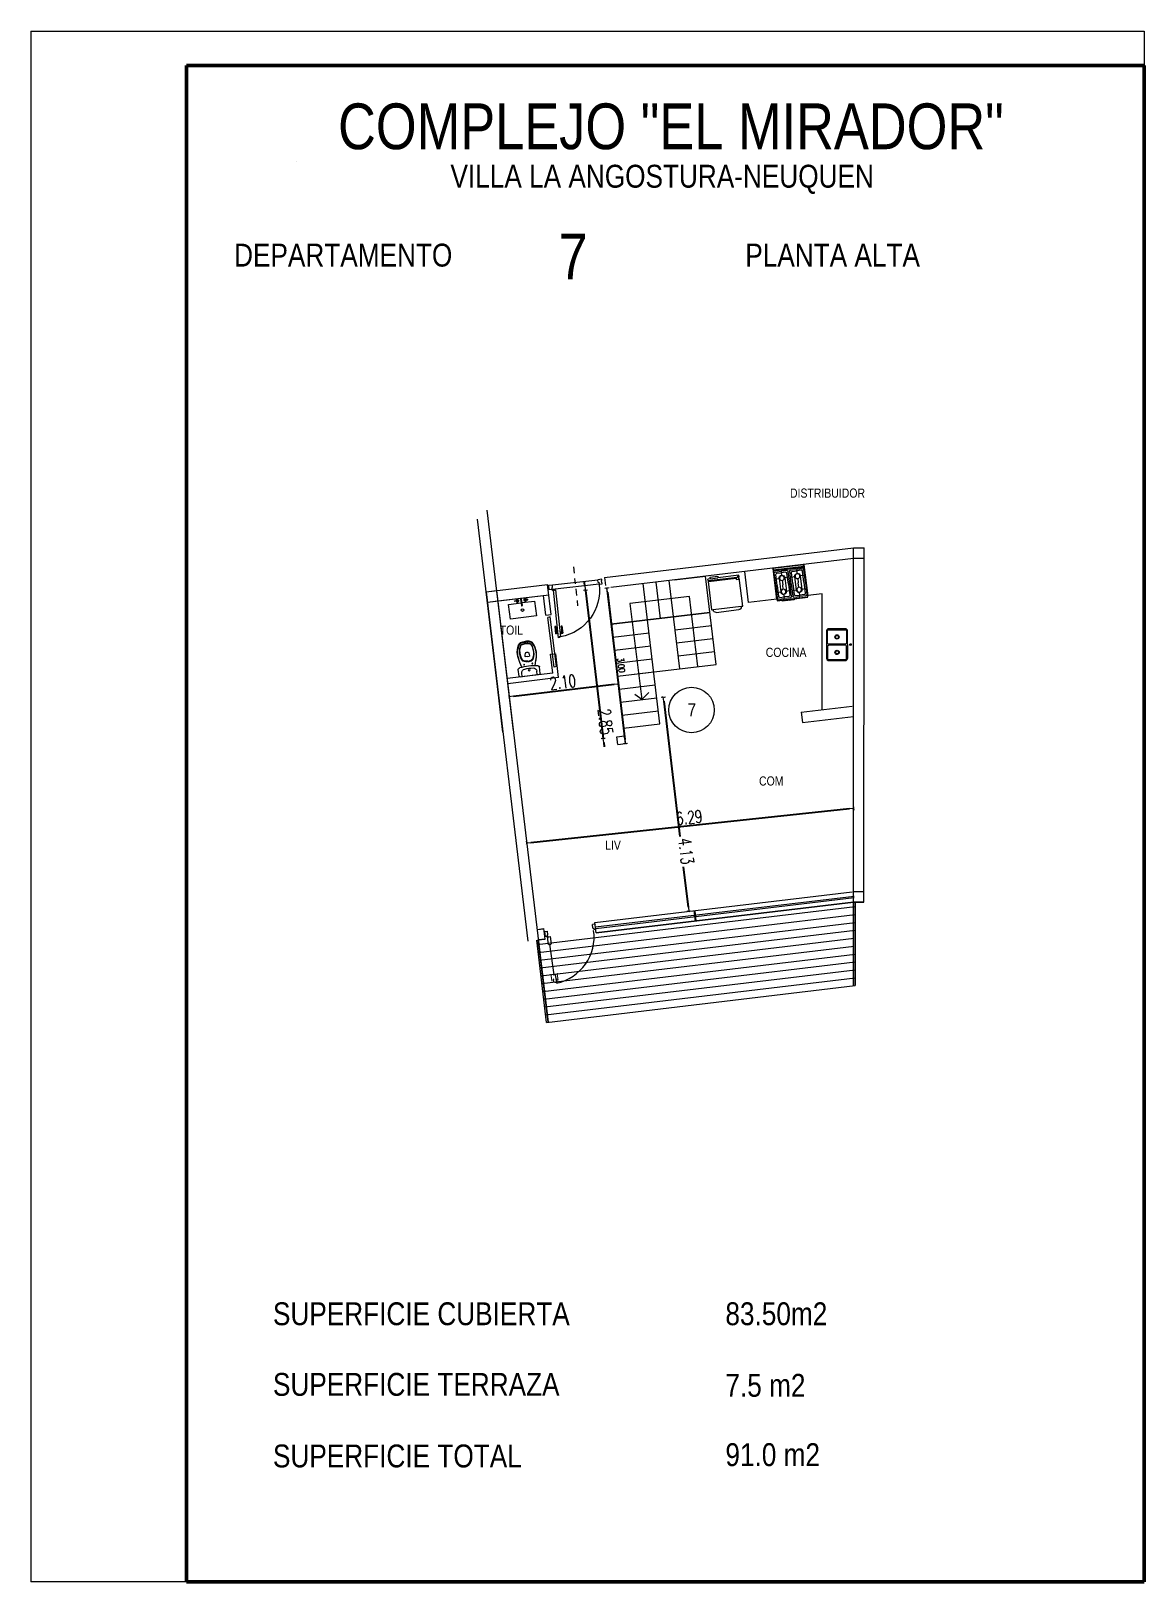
# Model space of a CAD drawing. Header units: millimetres. Extents: x 4525 to 9082, y 179 to 563.
# Drawn here: x 5204.74 to 5226.04, y 448.9 to 478.57 of the extents above; entities that cross this region are included whole.
import ezdxf

# ---------------------------------------------------------------- set-up
doc = ezdxf.new("R2010")
doc.units = ezdxf.units.MM
doc.header["$LTSCALE"] = 100
doc.linetypes.add('ACAD_ISO04W100', pattern=[30, 24, -3, 0, -3])
doc.linetypes.add('DASHDOT2', pattern=[0.5, 0.25, -0.125, 0, -0.125])
doc.layers.get('DEFPOINTS').update_dxf_attribs({"lineweight": 5})
for name, color, linetype, lineweight in [('000-Ejes', 251, 'ACAD_ISO04W100', 5), ('003-Mesada', 31, 'Continuous', 25), ('004-Carpinterias', 1, 'Continuous', 18), ('004-Carpinterias Puertas', 1, 'Continuous', 13), ('006-Cotas parciales', 7, 'Continuous', 5), ('A01-Barrido', 250, 'Continuous', 5), ('A01-Carpinterias', 1, 'Continuous', 18), ('EQ-cocinas', 24, 'Continuous', 18), ('HATCH MUROS', 251, 'Continuous', 9), ('SANIT', 12, 'Continuous', 13), ('SANIT-INT', 11, 'Continuous', 5)]:
    doc.layers.add(name, color=color, linetype=linetype, lineweight=lineweight)
doc.layers.add('CONT-MNR', color=47, linetype='Continuous')
doc.styles.add('AREAL', font='ARIALN.TTF')
doc.styles.add('COTAS', font='ROMANS.shx', dxfattribs={"width": 0.7})
doc.dimstyles.new('COTA40', dxfattribs={"dimscale": 0.4, "dimtxt": 0.3, "dimasz": 0.2, "dimexe": 0, "dimexo": 0, "dimgap": 0.09, "dimtad": 1, "dimzin": 0, "dimdsep": 46, "dimtxsty": 'COTAS', "dimblk1": 'COTA_N', "dimblk2": 'COTA_N', "dimsah": 1, "dimcen": 0.1, "dimclrd": 1, "dimclre": 8, "dimclrt": 5, "dimaunit": 1, "dimadec": 3, "dimazin": 0, "dimtfac": 1, "dimtix": 1, "dimtmove": 2, "dimatfit": 3, "dimldrblk": 'COTA_N', "dimfxl": 0, "dimtolj": 1, "dimtzin": 0, "dimarcsym": 0})

# ---------------------------------------------------------------- blocks, each defined once
blk = doc.blocks.new('COTA_N')
for p, q in [((-1, 0), (0, 0)), ((0, 0.5), (0, -0.5))]:
    blk.add_line(p, q)
at = {"const_width": 0.065}
blk.add_lwpolyline([(0.14, 0.14), (0.28, 0.28), (0, 0), (-0.14, -0.14), (-0.28, -0.28)], dxfattribs=at)
blk = doc.blocks.new('*D635')
at = {"layer": '006-Cotas parciales', "color": 1, "lineweight": -2, "ltscale": 100}
blk.add_line((5215.768, 467.839), (5216.103, 465.02), dxfattribs=at)
at = {"layer": 'DEFPOINTS', "color": 0, "ltscale": 100}
for p in [(5215.759, 467.919), (5216.113, 464.94), (5216.113, 464.94)]:
    blk.add_point(p, dxfattribs=at)
at = {"layer": '006-Cotas parciales', "color": 1, "lineweight": -2, "ltscale": 100, "xscale": 0.08000000000000002, "yscale": 0.08000000000000002, "zscale": 0.08000000000000002}
for p, rotation in [((5215.759, 467.919), 96.78529798966801), ((5216.113, 464.94), 276.785297989668)]:
    blk.add_blockref('COTA_N', p, dxfattribs=dict(at, rotation=rotation))
at = {"layer": '006-Cotas parciales', "color": 5, "ltscale": 100, "insert": (5216.031, 466.441), "char_height": 0.12, "attachment_point": 5, "rotation": 276.7853, "style": 'COTAS'}
blk.add_mtext('\\A1;3.00', dxfattribs=at)
blk = doc.blocks.new('*D636')
at = {"layer": '006-Cotas parciales', "color": 1, "lineweight": -2, "ltscale": 100}
blk.add_line((5213.97, 465.846), (5215.897, 466.077), dxfattribs=at)
at = {"layer": 'DEFPOINTS', "color": 0, "ltscale": 100}
for p in [(5215.977, 466.086), (5215.977, 466.086), (5213.89, 465.837)]:
    blk.add_point(p, dxfattribs=at)
at = {"layer": '006-Cotas parciales', "color": 1, "lineweight": -2, "ltscale": 100, "xscale": 0.08000000000000002, "yscale": 0.08000000000000002, "zscale": 0.08000000000000002}
for p, rotation in [((5215.977, 466.086), 6.809536780306389), ((5213.89, 465.837), 186.8095367803064)]:
    blk.add_blockref('COTA_N', p, dxfattribs=dict(at, rotation=rotation))
at = {"layer": '006-Cotas parciales', "color": 5, "ltscale": 100, "insert": (5214.915, 466.116), "char_height": 0.12, "attachment_point": 5, "rotation": 6.8095, "style": 'COTAS'}
blk.add_mtext('\\A1;{\\H2x;2.10}', dxfattribs=at)
blk = doc.blocks.new('MI PILETA 104EC')
at = {"layer": 'SANIT'}
for points in [[(-0.01, 0.104), (-0.01, 0.414, 0.414214), (-0.04, 0.444), (-0.255, 0.444, 0.414214), (-0.285, 0.414), (-0.285, 0.104, 0.414214), (-0.255, 0.074), (-0.04, 0.074, 0.414214)], [(0.04, 0.444), (0.255, 0.444, -0.414214), (0.285, 0.414), (0.285, 0.104, -0.414214), (0.255, 0.074), (0.04, 0.074, -0.414214), (0.01, 0.104), (0.01, 0.414, -0.414214)]]:
    blk.add_lwpolyline(points, format="xyb", close=True, dxfattribs=at)
at = {"layer": 'SANIT-INT'}
blk.add_lwpolyline([(0.305, 0.104), (0.305, 0.414, 0.414214), (0.255, 0.464), (-0.255, 0.464, 0.414214), (-0.305, 0.414), (-0.305, 0.104, 0.414214), (-0.255, 0.054), (0.255, 0.054, 0.414214)], format="xyb", close=True, dxfattribs=at)
for centre, radius in [((-0.147, 0.259), 0.041), ((0.148, 0.259), 0.041), ((-0.147, 0.259), 0.029), ((0, 0), 0.017), ((0.148, 0.259), 0.029)]:
    blk.add_circle(centre, radius, dxfattribs=at)
blk = doc.blocks.new('Anaf1')
at = {"layer": 'SANIT', "linetype": 'ByBlock'}
for p, q in [((-0.295, 0), (0.295, 0)), ((-0.295, -0.05), (-0.295, 0)), ((0.295, 0), (0.295, -0.625)), ((-0.295, -0.05), (-0.295, -0.616)), ((-0.286, -0.333), (-0.286, -0.092)), ((-0.266, -0.072), (-0.15, -0.072)), ((-0.034, -0.072), (-0.15, -0.072)), ((-0.014, -0.333), (-0.014, -0.092)), ((0.014, -0.333), (0.014, -0.092)), ((0.034, -0.072), (0.15, -0.072)), ((0.266, -0.072), (0.15, -0.072)), ((0.286, -0.333), (0.286, -0.092)), ((-0.286, -0.333), (-0.286, -0.574)), ((-0.014, -0.333), (-0.014, -0.574)), ((0.014, -0.333), (0.014, -0.574)), ((0.286, -0.333), (0.286, -0.574)), ((-0.295, -0.625), (-0.295, -0.616)), ((-0.035, -0.625), (-0.295, -0.625)), ((-0.266, -0.594), (-0.15, -0.594)), ((-0.034, -0.594), (-0.15, -0.594)), ((-0.035, -0.625), (-0.035, -0.643)), ((-0.035, -0.643), (0.001, -0.643)), ((0.001, -0.643), (0.001, -0.625)), ((0.028, -0.625), (0.001, -0.625)), ((0.028, -0.625), (0.028, -0.643)), ((0.028, -0.643), (0.064, -0.643)), ((0.034, -0.594), (0.15, -0.594)), ((0.064, -0.643), (0.064, -0.625)), ((0.091, -0.625), (0.064, -0.625)), ((0.091, -0.625), (0.091, -0.643)), ((0.091, -0.643), (0.127, -0.643)), ((0.127, -0.643), (0.127, -0.625)), ((0.154, -0.625), (0.127, -0.625)), ((0.266, -0.594), (0.15, -0.594)), ((0.154, -0.625), (0.154, -0.643)), ((0.154, -0.643), (0.19, -0.643)), ((0.295, -0.625), (0.19, -0.625)), ((0.19, -0.643), (0.19, -0.625))]:
    blk.add_line(p, q, dxfattribs=at)
for centre in [(-0.15, -0.203), (0.15, -0.203), (-0.15, -0.463), (0.15, -0.463)]:
    blk.add_circle(centre, 0.046, dxfattribs=at)
for centre, start, end in [((-0.266, -0.092), 90, 180), ((-0.034, -0.092), 0, 90), ((0.034, -0.092), 90, 180), ((0.266, -0.092), 0, 90), ((-0.266, -0.574), 180, 270), ((-0.034, -0.574), 270, 0), ((0.034, -0.574), 180, 270), ((0.266, -0.574), 270, 0)]:
    blk.add_arc(centre, 0.02, start, end, dxfattribs=at)
at = {"layer": 'SANIT-INT'}
for p, q in [((-0.295, -0.032), (0.295, -0.032)), ((-0.295, -0.05), (0.295, -0.05)), ((-0.286, -0.203), (-0.19, -0.203)), ((-0.258, -0.333), (-0.258, -0.12)), ((-0.238, -0.1), (-0.15, -0.1)), ((-0.205, -0.203), (-0.205, -0.463)), ((-0.15, -0.072), (-0.15, -0.163)), ((-0.062, -0.1), (-0.15, -0.1)), ((-0.15, -0.243), (-0.15, -0.333)), ((-0.014, -0.203), (-0.11, -0.203)), ((-0.095, -0.203), (-0.095, -0.463)), ((-0.042, -0.333), (-0.042, -0.12)), ((0.014, -0.203), (0.11, -0.203)), ((0.042, -0.333), (0.042, -0.12)), ((0.062, -0.1), (0.15, -0.1)), ((0.095, -0.203), (0.095, -0.463)), ((0.15, -0.072), (0.15, -0.163)), ((0.237, -0.1), (0.15, -0.1)), ((0.15, -0.243), (0.15, -0.333)), ((0.286, -0.203), (0.19, -0.203)), ((0.205, -0.203), (0.205, -0.463)), ((0.258, -0.333), (0.258, -0.12)), ((-0.286, -0.463), (-0.19, -0.463)), ((-0.258, -0.333), (-0.258, -0.546)), ((-0.238, -0.566), (-0.15, -0.566)), ((-0.15, -0.423), (-0.15, -0.333)), ((-0.15, -0.594), (-0.15, -0.503)), ((-0.062, -0.566), (-0.15, -0.566)), ((-0.014, -0.463), (-0.11, -0.463)), ((-0.042, -0.333), (-0.042, -0.546)), ((0.014, -0.463), (0.11, -0.463)), ((0.042, -0.333), (0.042, -0.546)), ((0.062, -0.566), (0.15, -0.566)), ((0.15, -0.423), (0.15, -0.333)), ((0.15, -0.594), (0.15, -0.503)), ((0.237, -0.566), (0.15, -0.566)), ((0.286, -0.463), (0.19, -0.463)), ((0.258, -0.333), (0.258, -0.546)), ((0.295, -0.616), (-0.295, -0.616)), ((0.001, -0.625), (-0.035, -0.625)), ((0.064, -0.625), (0.028, -0.625)), ((0.127, -0.625), (0.091, -0.625)), ((0.19, -0.625), (0.154, -0.625))]:
    blk.add_line(p, q, dxfattribs=at)
for centre, radius, start, end in [((-0.238, -0.12), 0.02, 90, 180), ((-0.15, -0.203), 0.055, 0, 180), ((-0.062, -0.12), 0.02, 0, 90), ((0.062, -0.12), 0.02, 90, 180), ((0.15, -0.203), 0.055, 0, 180), ((0.237, -0.121), 0.0209, 2.4007, 90.3937), ((-0.238, -0.546), 0.02, 180, 270), ((-0.15, -0.463), 0.055, 180, 0), ((-0.062, -0.546), 0.02, 270, 0), ((0.062, -0.546), 0.02, 180, 270), ((0.15, -0.463), 0.055, 180, 0), ((0.237, -0.545), 0.0209, 269.6063, 357.5993)]:
    blk.add_arc(centre, radius, start, end, dxfattribs=at)
blk = doc.blocks.new('Hela1')
at = {"layer": 'SANIT'}
for p, q in [((-0.22, 0), (0.22, 0)), ((-0.3, -0.61), (-0.3, -0.06)), ((-0.3, -0.06), (-0.27, -0.06)), ((-0.27, -0.06), (-0.27, -0.05)), ((-0.27, -0.06), (0.27, -0.06)), ((0.27, -0.05), (0.27, -0.06)), ((0.27, -0.06), (0.3, -0.06)), ((0.3, -0.06), (0.3, -0.61)), ((-0.3, -0.61), (-0.29, -0.61)), ((-0.29, -0.63), (-0.3, -0.63)), ((-0.3, -0.63), (-0.3, -0.66)), ((-0.255, -0.66), (-0.3, -0.66)), ((-0.29, -0.61), (-0.29, -0.63)), ((-0.255, -0.69), (-0.255, -0.66)), ((-0.255, -0.69), (-0.105, -0.69)), ((-0.105, -0.69), (-0.105, -0.66)), ((0.3, -0.66), (-0.105, -0.66)), ((0.29, -0.61), (0.29, -0.63)), ((0.29, -0.61), (0.3, -0.61)), ((0.3, -0.63), (0.29, -0.63)), ((0.3, -0.63), (0.3, -0.66))]:
    blk.add_line(p, q, dxfattribs=at)
for centre, start, end in [((-0.22, -0.05), 90, 180), ((0.22, -0.05), 0, 90)]:
    blk.add_arc(centre, 0.05, start, end, dxfattribs=at)
at = {"layer": 'SANIT-INT'}
for p, q in [((0.24, -0.61), (0.24, -0.585)), ((0.24, -0.585), (0.29, -0.585)), ((0.29, -0.585), (0.29, -0.61)), ((-0.29, -0.61), (0.24, -0.61)), ((-0.29, -0.63), (0.26, -0.63)), ((-0.255, -0.66), (-0.105, -0.66)), ((0.29, -0.66), (0.24, -0.61)), ((0.29, -0.63), (0.29, -0.66))]:
    blk.add_line(p, q, dxfattribs=at)
blk = doc.blocks.new('INOD-MONACO-AP-PLANTA-CON-DPTO')
at = {"layer": 'SANIT'}
for p, q in [((-0.188, 0), (0.188, 0)), ((-0.204, -0.015), (-0.204, -0.142)), ((-0.174, -0.172), (-0.197, -0.156)), ((-0.13, -0.179), (-0.156, -0.27)), ((0.127, -0.18), (0.152, -0.27)), ((0.174, -0.172), (0.197, -0.156)), ((0.204, -0.015), (0.204, -0.142))]:
    blk.add_line(p, q, dxfattribs=at)
for points in [[(-0.002, -0.27, 0.121524), (-0.085, -0.286, 0.060693)], [(-0.002, -0.27, -0.121524), (0.081, -0.286, -0.060693)], [(-0.104, -0.3, 0.02892), (-0.111, -0.31, 0.156998), (-0.133, -0.488, 0.072829), (-0.105, -0.587, 0.204333), (-0.084, -0.607, 0.080392), (-0.002, -0.622)], [(0.099, -0.3, -0.02892), (0.107, -0.31, -0.156998), (0.129, -0.488, -0.072829), (0.101, -0.587, -0.204333), (0.08, -0.607, -0.080392), (-0.002, -0.622)], [(-0.124, -0.609, 0.122968), (-0.091, -0.634, 0.092568), (-0.002, -0.647, 0.093376)], [(0.12, -0.609, -0.122968), (0.087, -0.634, -0.092568), (-0.002, -0.647, -0.093376)]]:
    blk.add_lwpolyline(points, format="xyb", dxfattribs=at)
for centre, radius, start, end in [((-0.189, -0.017), 0.0168, 83.451, 131.9108), ((0.189, -0.017), 0.0168, 48.0892, 96.549), ((-0.188, -0.015), 0.017, 140.4696, 180), ((-0.188, -0.142), 0.017, 180, 235.4915), ((-0.165, -0.158), 0.017, 235.4915, 261.4564), ((0.408, -0.421), 0.583, 165.0356, 174.6982), ((0, 0.94), 1.127, 261.4564, 278.5436), ((-0.061, -0.336), 0.0558, 115.8294, 139.7492), ((0.057, -0.336), 0.0558, 40.2508, 64.1706), ((-0.412, -0.421), 0.583, 5.3018, 14.9644), ((0.165, -0.158), 0.017, 278.5436, 304.5085), ((0.188, -0.142), 0.017, 304.5085, 0), ((0.188, -0.015), 0.017, 0, 39.5304), ((0.107, -0.415), 0.285, 170.2891, 184.611), ((0.245, -0.406), 0.422, 184.3014, 206.071), ((-0.025, -0.535), 0.123, 207.5391, 216.6672), ((0.021, -0.535), 0.123, 323.3328, 332.4609), ((-0.249, -0.406), 0.422, 333.929, 356.9789), ((-0.111, -0.415), 0.285, 357.2885, 9.7109)]:
    blk.add_arc(centre, radius, start, end, dxfattribs=at)
at = {"layer": 'SANIT-INT'}
for p, q in [((-0.145, 0), (-0.145, -0.067)), ((0.145, 0), (0.145, -0.067)), ((0.002, -0.368), (-0.034, -0.369)), ((0.002, -0.368), (0.037, -0.369))]:
    blk.add_line(p, q, dxfattribs=at)
for points in [[(-0.156, -0.27, 0.058031), (-0.185, -0.429, 0.099768), (-0.142, -0.607, 0.155256), (-0.096, -0.647, 0.093906), (-0.002, -0.66, 0.093906)], [(-0.003, -0.279, 0.08742), (-0.06, -0.286, 0.121524)], [(0.152, -0.27, -0.058031), (0.181, -0.429, -0.099768), (0.138, -0.607, -0.155256), (0.092, -0.647, -0.093906), (-0.002, -0.66, -0.093906)], [(-0.002, -0.279, -0.08742), (0.056, -0.286, -0.121524)]]:
    blk.add_lwpolyline(points, format="xyb", dxfattribs=at)
for centre, radius in [((-0.082, -0.221), 0.00743), ((0, -0.11), 0.02), ((0.078, -0.221), 0.00743)]:
    blk.add_circle(centre, radius, dxfattribs=at)
for centre, radius, start, end in [((-0.075, -0.067), 0.07, 180, 265.7397), ((-0.036, -0.358), 0.0764, 108.7508, 160.6658), ((0, 0.94), 1.08, 265.7397, 274.2603), ((0.032, -0.358), 0.0764, 19.3342, 71.2492), ((0.075, -0.067), 0.07, 274.2603, 0), ((0.219, -0.443), 0.35, 174.9532, 203.9732), ((0.162, -0.448), 0.293, 156.8405, 172.9203), ((-0.071, -0.572), 0.0321, 203.9732, 250.1669), ((-0.034, -0.374), 0.005, 91.9734, 179.8282), ((0.152, -0.375), 0.191, 179.8282, 196.8593), ((-0.019, -0.427), 0.0118, 196.8593, 200.5908), ((0.002, -0.419), 0.0346, 200.5908, 269.6445), ((0.001, -0.419), 0.0346, 270.3555, 339.4092), ((-0.149, -0.375), 0.191, 343.1407, 0.1718), ((0.023, -0.427), 0.0118, 339.4092, 343.1407), ((0.037, -0.374), 0.005, 0.1718, 88.0266), ((0.067, -0.572), 0.0321, 289.8331, 336.0268), ((-0.223, -0.443), 0.35, 336.0268, 5.0468), ((-0.166, -0.448), 0.293, 7.0797, 23.1595), ((0.005, -0.362), 0.255, 250.1669, 268.5519), ((-0.009, -0.362), 0.255, 271.4481, 289.8331)]:
    blk.add_arc(centre, radius, start, end, dxfattribs=at)
blk = doc.blocks.new('*D637')
at = {"layer": '006-Cotas parciales', "color": 1, "lineweight": -2, "ltscale": 100}
blk.add_line((5214.304, 463.046), (5220.398, 463.698), dxfattribs=at)
at = {"layer": 'DEFPOINTS', "color": 0, "ltscale": 100}
for p in [(5220.478, 463.707), (5220.478, 463.707), (5214.225, 463.037)]:
    blk.add_point(p, dxfattribs=at)
at = {"layer": '006-Cotas parciales', "color": 1, "lineweight": -2, "ltscale": 100, "xscale": 0.08000000000000002, "yscale": 0.08000000000000002, "zscale": 0.08000000000000002}
for p, rotation in [((5220.478, 463.707), 6.110201263107004), ((5214.225, 463.037), 186.110201263107)]:
    blk.add_blockref('COTA_N', p, dxfattribs=dict(at, rotation=rotation))
at = {"layer": '006-Cotas parciales', "color": 5, "ltscale": 100, "insert": (5217.334, 463.527), "char_height": 0.12, "attachment_point": 5, "rotation": 6.1102, "style": 'COTAS'}
blk.add_mtext('\\A1;{\\H2x;6.29}', dxfattribs=at)
blk = doc.blocks.new('*D638')
at = {"layer": '006-Cotas parciales', "color": 1, "lineweight": -2, "ltscale": 100}
for p, q in [((5215.339, 467.951), (5215.329, 468.031)), ((5215.348, 467.872), (5215.687, 465.04)), ((5215.697, 464.961), (5215.706, 464.881))]:
    blk.add_line(p, q, dxfattribs=at)
at = {"layer": 'DEFPOINTS', "color": 0, "ltscale": 100}
for p in [(5215.348, 467.872), (5215.687, 465.04), (5215.687, 465.04)]:
    blk.add_point(p, dxfattribs=at)
at = {"layer": '006-Cotas parciales', "color": 1, "lineweight": -2, "ltscale": 100, "xscale": 0.08000000000000002, "yscale": 0.08000000000000002, "zscale": 0.08000000000000002}
for p, rotation in [((5215.348, 467.872), 276.8248430059614), ((5215.687, 465.04), 96.82484300596145)]:
    blk.add_blockref('COTA_N', p, dxfattribs=dict(at, rotation=rotation))
at = {"layer": '006-Cotas parciales', "color": 5, "ltscale": 100, "insert": (5215.731, 465.358), "char_height": 0.12, "attachment_point": 5, "rotation": 276.8248, "style": 'COTAS'}
blk.add_mtext('\\A1;{\\H2x;2.85}', dxfattribs=at)
blk = doc.blocks.new('*D639')
at = {"layer": '006-Cotas parciales', "color": 1, "lineweight": -2, "ltscale": 100}
for p, q in [((5216.846, 465.752), (5217.156, 463.162)), ((5217.318, 461.811), (5217.226, 462.582))]:
    blk.add_line(p, q, dxfattribs=at)
at = {"layer": 'DEFPOINTS', "color": 0, "ltscale": 100}
for p in [(5216.837, 465.832), (5217.327, 461.732), (5217.327, 461.732)]:
    blk.add_point(p, dxfattribs=at)
at = {"layer": '006-Cotas parciales', "color": 1, "lineweight": -2, "ltscale": 100, "xscale": 0.08000000000000002, "yscale": 0.08000000000000002, "zscale": 0.08000000000000002}
for p, rotation in [((5216.837, 465.832), 96.82484300597324), ((5217.327, 461.732), 276.8248430059733)]:
    blk.add_blockref('COTA_N', p, dxfattribs=dict(at, rotation=rotation))
at = {"layer": '006-Cotas parciales', "color": 5, "ltscale": 100, "insert": (5217.274, 462.882), "char_height": 0.12, "attachment_point": 5, "rotation": 276.8248, "style": 'COTAS'}
blk.add_mtext('\\A1;{\\H2x;4.13}', dxfattribs=at)
blk = doc.blocks.new('PUERTA 1.04 0.90 PT')
at = {"layer": '000-Ejes', "linetype": 'DASHDOT2', "ltscale": 0.005}
blk.add_line((804.584, 1061.02), (803.739, 1061.02), dxfattribs=at)
at = {"layer": '004-Carpinterias', "color": 1, "linetype": 'Continuous'}
for p, q in [((803.266, 1060.606), (803.266, 1060.591)), ((803.281, 1060.606), (803.266, 1060.606)), ((803.266, 1060.606), (803.266, 1060.591)), ((803.281, 1060.633), (803.281, 1060.606)), ((803.331, 1060.633), (803.331, 1060.643)), ((803.379, 1060.643), (803.331, 1060.643)), ((803.486, 1060.681), (803.346, 1060.681)), ((803.346, 1060.663), (803.346, 1060.681)), ((803.486, 1060.663), (803.346, 1060.663)), ((803.379, 1060.633), (803.379, 1060.643)), ((803.486, 1060.663), (803.486, 1060.681)), ((803.331, 1060.591), (803.331, 1060.581)), ((803.379, 1060.581), (803.331, 1060.581)), ((803.346, 1060.561), (803.346, 1060.543)), ((803.486, 1060.561), (803.346, 1060.561)), ((803.486, 1060.543), (803.346, 1060.543)), ((803.379, 1060.591), (803.379, 1060.581)), ((803.486, 1060.561), (803.486, 1060.543))]:
    blk.add_line(p, q, dxfattribs=at)
at = {"layer": '004-Carpinterias', "linetype": 'Continuous'}
for p, q in [((804.181, 1060.633), (803.281, 1060.633)), ((803.266, 1060.591), (804.181, 1060.591))]:
    blk.add_line(p, q, dxfattribs=at)
at = {"layer": '004-Carpinterias', "ltscale": 0.01, "const_width": 0.02}
for points in [[(803.486, 1060.672), (803.346, 1060.672)], [(803.486, 1060.552), (803.346, 1060.552)]]:
    blk.add_lwpolyline(points, dxfattribs=at)
at = {"layer": 'A01-Barrido', "linetype": 'Continuous'}
for p, q in [((804.197, 1061.473), (804.196, 1060.568)), ((804.286, 1060.583), (804.287, 1061.458))]:
    blk.add_line(p, q, dxfattribs=at)
for points in [[(804.181, 1060.578), (804.181, 1060.613), (804.186, 1060.613), (804.186, 1060.58)], [(804.194, 1060.573), (804.226, 1060.573), (804.226, 1060.568), (804.192, 1060.568)]]:
    blk.add_lwpolyline(points, dxfattribs=at)
blk.add_circle((804.186, 1060.573), 0.0075, dxfattribs=at)
blk.add_arc((804.177, 1060.575), 0.898, 88.7484, 176.2981, dxfattribs=at)
at = {"layer": 'A01-Carpinterias', "linetype": 'Continuous'}
for p, q in [((804.197, 1061.473), (804.197, 1061.533)), ((804.197, 1061.533), (804.217, 1061.533)), ((804.217, 1061.528), (804.217, 1061.533)), ((804.217, 1061.528), (804.267, 1061.528)), ((804.267, 1061.533), (804.267, 1061.528)), ((804.267, 1061.533), (804.287, 1061.533)), ((804.287, 1061.533), (804.287, 1061.458)), ((804.287, 1061.533), (804.287, 1061.533)), ((804.237, 1061.473), (804.197, 1061.473)), ((804.237, 1061.458), (804.237, 1061.473)), ((804.237, 1061.458), (804.287, 1061.458)), ((804.181, 1060.591), (804.181, 1060.633)), ((804.196, 1060.568), (804.196, 1060.548)), ((804.236, 1060.568), (804.196, 1060.568)), ((804.196, 1060.548), (804.196, 1060.508)), ((804.196, 1060.548), (804.196, 1060.548)), ((804.196, 1060.508), (804.206, 1060.508)), ((804.196, 1060.508), (804.217, 1060.508)), ((804.217, 1060.513), (804.217, 1060.508)), ((804.217, 1060.513), (804.267, 1060.513)), ((804.236, 1060.583), (804.286, 1060.583)), ((804.236, 1060.583), (804.236, 1060.568)), ((804.267, 1060.508), (804.267, 1060.513)), ((804.267, 1060.508), (804.286, 1060.508)), ((804.286, 1060.508), (804.276, 1060.508)), ((804.286, 1060.508), (804.286, 1060.583))]:
    blk.add_line(p, q, dxfattribs=at)

msp = doc.modelspace()

# ---------------------------------------------------------------- linework, layer by layer
at = {"layer": '003-Mesada', "ltscale": 100, "extrusion": (-0.144869, -0.017663, 0.989293)}
msp.add_line((5219.602, 467.767), (5219.53, 468.362), dxfattribs=at)
at = {"layer": '004-Carpinterias', "linetype": 'Continuous', "extrusion": (-0.021024, 0.14442, 0.989293)}
for p, q in [((5214.643, 461.1, 0.033), (5214.621, 461.247, 0.011)), ((5214.749, 460.516, 0.12), (5214.664, 461.103, 0.033)), ((5214.671, 461.252, 1.929), (5214.692, 461.106, 1.951)), ((5214.77, 460.519, 0.12), (5214.791, 460.372, 0.142))]:
    msp.add_line(p, q, dxfattribs=at)
at = {"layer": '004-Carpinterias', "color": 1, "linetype": 'Continuous', "extrusion": (-0.021024, 0.14442, 0.989293)}
for p, q in [((5214.77, 460.519, 0.12), (5214.728, 460.512, 0.12)), ((5214.782, 460.438, 0.132), (5214.792, 460.44, 0.132)), ((5214.792, 460.44, 0.132), (5214.798, 460.393, 0.139)), ((5214.74, 460.432, 0.132), (5214.73, 460.431, 0.132)), ((5214.73, 460.431, 0.132), (5214.737, 460.384, 0.139)), ((5214.747, 460.385, 0.139), (5214.737, 460.384, 0.139)), ((5214.791, 460.372, 0.142), (5214.765, 460.368, 0.142)), ((5214.788, 460.391, 0.139), (5214.798, 460.393, 0.139))]:
    msp.add_line(p, q, dxfattribs=at)
at = {"layer": '004-Carpinterias', "color": 1, "linetype": 'Continuous'}
msp.add_line((5214.791, 460.372, 0.142), (5214.765, 460.368, 0.142), dxfattribs=at)
at = {"layer": '004-Carpinterias', "ltscale": 0.01, "const_width": 0.02, "elevation": 0.142}
for points in [[(5214.686, 460.533), (5214.706, 460.395)], [(5214.805, 460.55), (5214.825, 460.412)]]:
    msp.add_lwpolyline(points, dxfattribs=at)
at = {"layer": 'A01-Barrido', "linetype": 'Continuous', "extrusion": (-0.021024, 0.14442, 0.989293)}
msp.add_circle((-5226.675, 291.629, -43.011), 0.0075, dxfattribs=at)
msp.add_arc((-5226.651, 291.614, -43.011), 0.916, 94.0999, 179.6662, dxfattribs=at)
at = {"layer": 'A01-Carpinterias', "linetype": 'Continuous', "extrusion": (-0.021024, 0.14442, 0.989293)}
for p, q in [((5214.57, 461.347, -0.005), (5214.619, 461.354, -0.005)), ((5214.584, 461.249, 0.009), (5214.57, 461.347, -0.005)), ((5214.629, 461.286, 0.005), (5214.619, 461.354, -0.005)), ((5215.53, 461.487, 1.913), (5215.48, 461.48, 1.913)), ((5215.49, 461.411, 1.924), (5215.48, 461.48, 1.913)), ((5215.49, 461.411, 1.924), (5215.505, 461.413, 1.924)), ((5215.505, 461.413, 1.924), (5215.509, 461.384, 1.928)), ((5215.509, 461.384, 1.928), (5215.544, 461.389, 1.928)), ((5215.53, 461.487, 1.913), (5215.531, 461.477, 1.915)), ((5215.544, 461.389, 1.928), (5215.543, 461.399, 1.926)), ((5214.619, 461.254, 0.009), (5214.584, 461.249, 0.009)), ((5214.629, 461.286, 0.005), (5214.615, 461.284, 0.005)), ((5214.615, 461.284, 0.005), (5214.619, 461.254, 0.009)), ((5214.629, 461.246, 1.929), (5214.671, 461.252, 1.929)), ((5214.643, 461.1, 0.033), (5214.684, 461.106, 0.033))]:
    msp.add_line(p, q, dxfattribs=at)
at = {"layer": 'CONT-MNR', "ltscale": 100}
msp.add_line((5209.811, 476.081, -1.005), (5209.811, 476.081, -1.005), dxfattribs=at)
at = {"layer": 'HATCH MUROS', "color": 0, "ltscale": 100}
for p, q in [((5204.737, 478.571), (5226.037, 478.571)), ((5204.737, 478.571), (5204.737, 448.904)), ((5226.037, 478.571), (5226.037, 448.904)), ((5213.968, 465.187), (5213.464, 469.404)), ((5213.665, 466.033), (5213.284, 469.232)), ((5215.714, 468.115), (5220.478, 468.683)), ((5220.478, 468.482), (5215.836, 467.928)), ((5220.478, 468.686), (5220.682, 468.686)), ((5220.478, 460.308), (5220.478, 468.686)), ((5220.478, 468.686), (5220.682, 468.686)), ((5220.478, 468.486), (5220.682, 468.486)), ((5220.678, 461.907), (5220.682, 468.686)), ((5219.011, 467.697), (5218.94, 468.293)), ((5219.602, 467.767), (5219.531, 468.363)), ((5213.449, 467.846), (5214.62, 467.986)), ((5213.449, 467.845), (5214.621, 467.985)), ((5213.449, 467.845), (5213.647, 467.869)), ((5213.647, 467.87), (5214.634, 459.61)), ((5214.689, 467.41), (5214.62, 467.986)), ((5216.114, 464.94), (5215.759, 467.919)), ((5216.774, 465.321), (5216.454, 468.002)), ((5216.785, 467.336), (5216.702, 468.031)), ((5217.152, 466.373), (5216.95, 468.061)), ((5217.049, 468.073), (5217.645, 468.144)), ((5217.847, 466.456), (5217.645, 468.144)), ((5213.449, 467.846), (5214.247, 461.163)), ((5213.665, 466.034), (5213.449, 467.846)), ((5213.665, 466.032), (5213.449, 467.844)), ((5213.473, 467.646), (5214.644, 467.786)), ((5213.473, 467.647), (5213.671, 467.67)), ((5213.728, 465.512), (5213.473, 467.646)), ((5213.728, 465.511), (5213.473, 467.645)), ((5213.671, 467.672), (5214.644, 467.788)), ((5214.59, 467.398), (5214.545, 467.774)), ((5219.01, 467.703), (5218.466, 467.638)), ((5219.878, 467.806), (5219.602, 467.773)), ((5219.878, 465.59), (5219.878, 467.806)), ((5215.842, 467.224), (5217.728, 467.449)), ((5217.728, 467.449), (5215.842, 467.224)), ((5215.871, 466.975), (5216.566, 467.058)), ((5217.063, 467.118), (5217.758, 467.201)), ((5215.901, 466.727), (5216.596, 466.81)), ((5217.092, 466.869), (5217.787, 466.952)), ((5217.122, 466.621), (5217.817, 466.704)), ((5214.722, 466.291), (5214.679, 466.649)), ((5214.833, 466.203), (5214.779, 466.661)), ((5215.93, 466.479), (5216.626, 466.562)), ((5215.96, 466.231), (5217.847, 466.456)), ((5215.96, 466.231), (5216.655, 466.314)), ((5213.769, 465.163), (5213.665, 466.033)), ((5213.769, 465.162), (5213.665, 466.032)), ((5215.99, 465.982), (5216.685, 466.065)), ((5215.99, 465.982), (5216.685, 466.065)), ((5216.019, 465.734), (5216.714, 465.817)), ((5216.019, 465.734), (5216.714, 465.817)), ((5216.049, 465.486), (5216.744, 465.569)), ((5216.049, 465.486), (5216.744, 465.569)), ((5219.475, 465.542), (5220.454, 465.659)), ((5216.079, 465.238), (5216.774, 465.321)), ((5219.499, 465.344), (5220.478, 465.46)), ((5215.948, 465.071), (5216.096, 465.089)), ((5215.965, 464.922), (5215.948, 465.071)), ((5215.965, 464.922), (5216.114, 464.94)), ((5215.53, 461.517), (5220.454, 462.105)), ((5220.678, 462.107), (5220.478, 462.107)), ((5220.678, 462.107), (5220.478, 462.107)), ((5220.674, 461.905), (5220.674, 462.105)), ((5215.554, 461.319), (5220.478, 461.907)), ((5220.478, 461.907), (5215.554, 461.319)), ((5215.554, 461.319), (5220.478, 461.907)), ((5215.554, 461.319), (5220.478, 461.907)), ((5220.678, 461.907), (5220.478, 461.907)), ((5220.478, 461.907), (5220.678, 461.907)), ((5220.678, 461.907), (5220.478, 461.907)), ((5220.478, 461.907), (5220.678, 461.907)), ((5220.678, 461.907), (5220.478, 461.907)), ((5214.422, 461.385), (5214.554, 461.401)), ((5214.433, 461.386), (5214.554, 461.4)), ((5214.578, 461.202), (5214.554, 461.401)), ((5215.554, 461.318), (5215.53, 461.517)), ((5214.444, 461.186), (5214.578, 461.202)), ((5214.578, 461.202), (5214.444, 461.186)), ((5214.446, 461.186), (5214.578, 461.202)), ((5214.446, 461.186), (5214.578, 461.202)), ((5226.037, 448.904), (5204.737, 448.904))]:
    msp.add_line(p, q, dxfattribs=at)
at = {"layer": 'HATCH MUROS', "color": 0, "lineweight": 50, "ltscale": 100}
for p, q in [((5207.715, 477.909), (5226.037, 477.909)), ((5207.715, 477.909), (5207.715, 448.904)), ((5226.037, 477.909), (5226.037, 448.904)), ((5226.037, 448.904), (5207.715, 448.904))]:
    msp.add_line(p, q, dxfattribs=at)
at = {"layer": 'HATCH MUROS', "color": 6, "ltscale": 100}
for p, q in [((5220.478, 468.686), (5220.682, 468.686)), ((5213.769, 465.163), (5213.665, 466.033)), ((5213.769, 465.162), (5213.665, 466.032))]:
    msp.add_line(p, q, dxfattribs=at)
at = {"layer": 'HATCH MUROS', "color": 0, "linetype": 'ByBlock', "ltscale": 100}
for p, q in [((5218.466, 467.638), (5218.395, 468.234)), ((5215.714, 468.115), (5215.732, 467.966)), ((5214.59, 467.398), (5214.689, 467.41)), ((5214.679, 466.649), (5214.779, 466.661)), ((5214.722, 466.291), (5213.848, 466.186)), ((5214.833, 466.203), (5213.86, 466.087)), ((5219.475, 465.542), (5219.499, 465.344))]:
    msp.add_line(p, q, dxfattribs=at)
at = {"layer": 'HATCH MUROS', "color": 2, "ltscale": 100}
for p, q in [((5217.339, 467.755), (5216.197, 467.619)), ((5216.197, 467.619), (5216.425, 465.785)), ((5217.499, 466.414), (5217.339, 467.755)), ((5216.425, 465.785), (5216.294, 465.88)), ((5216.559, 465.921), (5216.425, 465.785))]:
    msp.add_line(p, q, dxfattribs=at)
at = {"layer": 'HATCH MUROS', "color": 1, "linetype": 'ByBlock', "ltscale": 100}
for p, q in [((5214.671, 467.365), (5214.629, 467.356)), ((5214.75, 466.406), (5214.629, 467.356)), ((5214.792, 466.414), (5214.671, 467.365)), ((5214.792, 466.414), (5214.75, 466.406))]:
    msp.add_line(p, q, dxfattribs=at)
at = {"layer": 'HATCH MUROS', "color": 3, "ltscale": 100}
for p, q in [((5215.54, 461.433), (5220.493, 462.025)), ((5215.544, 461.404), (5220.49, 461.995)), ((5217.425, 461.746), (5217.448, 461.548)), ((5217.438, 461.745), (5217.461, 461.546)), ((5217.438, 461.745), (5217.461, 461.546))]:
    msp.add_line(p, q, dxfattribs=at)
at = {"layer": 'HATCH MUROS', "color": 4, "ltscale": 100}
for p, q in [((5214.426, 461.096), (5220.508, 461.822)), ((5214.444, 460.947), (5220.508, 461.671)), ((5220.478, 461.907), (5220.478, 460.308)), ((5220.508, 461.907), (5220.508, 460.311)), ((5214.462, 460.798), (5220.508, 461.52)), ((5214.48, 460.649), (5220.508, 461.369)), ((5214.604, 459.606), (5214.416, 461.183)), ((5214.634, 459.61), (5214.446, 461.186)), ((5214.497, 460.5), (5220.49, 461.216)), ((5214.515, 460.351), (5220.49, 461.065)), ((5214.533, 460.202), (5220.508, 460.916)), ((5214.551, 460.053), (5220.508, 460.765)), ((5214.569, 459.904), (5220.508, 460.614)), ((5214.586, 459.755), (5220.508, 460.462)), ((5214.604, 459.606), (5220.508, 460.311))]:
    msp.add_line(p, q, dxfattribs=at)
at = {"layer": 'HATCH MUROS', "color": 0, "ltscale": 100}
msp.add_circle((5217.378, 465.583), 0.435, dxfattribs=at)
at = {"layer": 'SANIT', "ltscale": 0.01, "extrusion": (-0.009295, -0.001189, 0.999956)}
for p, q in [((5213.993, 467.67, 0), (5214.067, 467.68, 0)), ((5213.994, 467.66, 0), (5213.993, 467.67, 0)), ((5214.068, 467.67, 0), (5213.994, 467.66, 0)), ((5214.067, 467.68, 0), (5214.068, 467.67, 0)), ((5214.107, 467.7), (5214.122, 467.586)), ((5214.142, 467.588), (5214.127, 467.702)), ((5214.246, 467.702, 0), (5214.171, 467.693, 0)), ((5214.171, 467.693, 0), (5214.172, 467.683, 0)), ((5214.172, 467.683, 0), (5214.247, 467.693, 0))]:
    msp.add_line(p, q, dxfattribs=at)
at = {"layer": 'SANIT', "ltscale": 0.01, "extrusion": (0.009295, 0.001189, 0.999956)}
msp.add_line((5214.247, 467.693, 0), (5214.246, 467.702, 0), dxfattribs=at)
at = {"layer": 'SANIT', "ltscale": 0.01, "extrusion": (-0.009295, -0.001189, 0.999956)}
for centre, start, end in [((5213.892, 467.643, -49.022), 97.292, 187.292), ((5213.892, 467.643, -49.022), 7.292, 97.292), ((5213.907, 467.529, -49.022), 187.292, 277.292), ((5213.907, 467.529, -49.022), 277.292, 7.292)]:
    msp.add_arc(centre, 0.01, start, end, dxfattribs=at)
at = {"layer": 'SANIT-INT'}
msp.add_lwpolyline([(5214.135, 467.637), (5214.374, 467.667), (5214.409, 467.387), (5213.913, 467.323), (5213.878, 467.604), (5214.116, 467.634)], dxfattribs=at)
at = {"layer": 'SANIT-INT', "extrusion": (-0.009295, -0.001189, 0.999956)}
msp.add_circle((5213.918, 467.437, -49.022), 0.025, dxfattribs=at)
for centre, radius, start, end in [((5213.82, 467.614, -49.021), 0.0275, 197.7677, 176.8164), ((5213.82, 467.614, -49.021), 0.0175, 23.8936, 170.6905), ((5213.82, 467.614, -49.021), 0.0175, 203.8936, 350.6905), ((5213.969, 467.633, -49.022), 0.0275, 17.7677, 356.8164), ((5213.969, 467.633, -49.022), 0.0175, 23.8936, 170.6905), ((5213.969, 467.633, -49.022), 0.0175, 203.8936, 350.6905)]:
    msp.add_arc(centre, radius, start, end, dxfattribs=at)

# ---------------------------------------------------------------- block references
at = {"layer": '004-Carpinterias', "ltscale": 0.01, "extrusion": (9.3365e-19, -7.29249e-18, -1), "zscale": -0.9999999999999999, "rotation": 172.7041835136055}
msp.add_blockref('INOD-MONACO-AP-PLANTA-CON-DPTO', (-5214.283, 466.242), dxfattribs=at)
at = {"layer": '004-Carpinterias Puertas', "xscale": -1, "rotation": 276.2384537085395}
msp.add_blockref('PUERTA 1.04 0.90 PT', (4247.811, -446.794), dxfattribs=at)
at = {"layer": 'EQ-cocinas', "extrusion": (0.017416, -0.144899, 0.989293), "xscale": -1, "rotation": 179.9999953184105}
msp.add_blockref('Hela1', (5236.564, -156.878, 23.053), dxfattribs=at)
at = {"layer": 'EQ-cocinas', "xscale": -1, "rotation": 6.95127752802046}
msp.add_blockref('Anaf1', (5219.232, 468.326), dxfattribs=at)
at = {"layer": 'EQ-cocinas', "extrusion": (0.145941, 0.000500922, 0.989293), "rotation": 4.681949644861924e-06}
msp.add_blockref('MI PILETA 104EC', (448.913, -5166.085, 762.071), dxfattribs=at)

# ---------------------------------------------------------------- texts
at = {"style": 'AREAL'}
for s, height, p in [('COMPLEJO "EL MIRADOR"', 0.875, (5210.613, 476.311, -2.75)), ('VILLA LA ANGOSTURA-NEUQUEN', 0.4375, (5212.765, 475.575, -1.375)), ('7 ', 0.875, (5214.834, 473.822, -2.75)), ('DEPARTAMENTO ', 0.4375, (5208.624, 474.066, -1.375)), ('PLANTA ALTA', 0.4375, (5218.407, 474.066, -1.375)), ('DISTRIBUIDOR', 0.17496, (5219.262, 469.645, 1.149)), ('TOIL', 0.175, (5213.708, 467.024, -0.77)), ('COCINA', 0.175, (5218.798, 466.599, 1.149)), ('7', 0.25, (5217.305, 465.461, -1.1)), ('COM', 0.175, (5218.67, 464.138, -0.77)), ('LIV', 0.175, (5215.725, 462.91, -0.77)), ('SUPERFICIE CUBIERTA', 0.4375, (5209.368, 453.816, -1.375)), ('83.50m2', 0.4375, (5218.026, 453.816, -1.375)), ('SUPERFICIE TERRAZA', 0.4375, (5209.368, 452.465, -1.375)), ('7.5 m2', 0.4375, (5218.026, 452.447, -1.375)), ('SUPERFICIE TOTAL', 0.4375, (5209.368, 451.096, -1.375)), ('91.0 m2', 0.4375, (5218.026, 451.121, -1.375))]:
    msp.add_text(s, height=height, dxfattribs=at).set_placement(p)

# ---------------------------------------------------------------- dimensions: what is measured, and where the dimension line sits
at = {"layer": '006-Cotas parciales', "ltscale": 100}
for base, p1, p2, picture, middle in [((5215.687, 465.04), (5215.348, 467.872), (5215.687, 465.04), '*D638', (5215.731, 465.358)), ((5217.327, 461.732), (5216.837, 465.832), (5217.327, 461.732), '*D639', (5217.274, 462.882))]:
    dim = msp.add_linear_dim(base=base, p1=p1, p2=p2, angle=276.8248, text='{\\H2x;<>}', dimstyle='COTA40', dxfattribs=at)
    dim.commit()
    dim.dimension.update_dxf_attribs({"geometry": picture, "text_midpoint": middle, "dimtype": 161})
dim = msp.add_aligned_dim(p1=(5215.759, 467.919), p2=(5216.113, 464.94), distance=0, dimstyle='COTA40', dxfattribs=at)
dim.commit()
dim.dimension.update_dxf_attribs({"geometry": '*D635', "text_midpoint": (5216.031, 466.441)})
at = {"layer": '006-Cotas parciales', "color": 4, "ltscale": 100}
dim = msp.add_aligned_dim(p1=(5213.89, 465.837), p2=(5215.977, 466.086), distance=0, text='{\\H2x;<>}', dimstyle='COTA40', dxfattribs=at)
dim.commit()
dim.dimension.update_dxf_attribs({"geometry": '*D636', "text_midpoint": (5214.915, 466.116)})
at = {"layer": '006-Cotas parciales', "ltscale": 100}
dim = msp.add_aligned_dim(p1=(5214.225, 463.037), p2=(5220.478, 463.707), distance=0, text='{\\H2x;<>}', dimstyle='COTA40', dxfattribs=at)
dim.commit()
dim.dimension.update_dxf_attribs({"geometry": '*D637', "text_midpoint": (5217.334, 463.527)})

doc.saveas('drawing.dxf')
